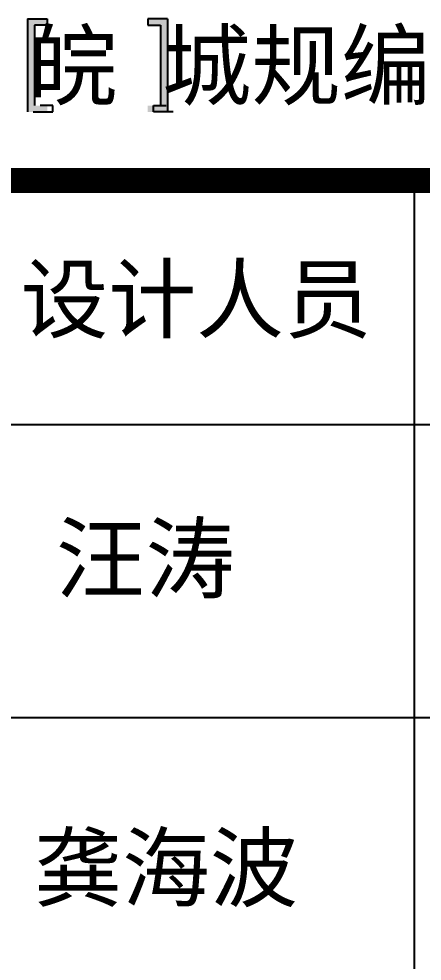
# Model space of a CAD drawing. Extents: x 1169373 to 1354985, y 649019 to 904199.
# Drawn here: x 1347423 to 1350008, y 762822 to 768851 of the extents above; entities that cross this region are included whole.
import ezdxf

# ---------------------------------------------------------------- set-up
doc = ezdxf.new("R2010")
doc.units = 0
doc.header["$LTSCALE"] = 1000
doc.header["$MEASUREMENT"] = 0
doc.layers.add('图框', color=7, linetype='Continuous')
doc.layers.add('签名', color=7, linetype='Continuous')
doc.styles.add('STYLE-黑体', font='simhei.ttf')
doc.styles.add('黑体', font='simhei.ttf')

msp = doc.modelspace()

# ---------------------------------------------------------------- hatches: boundary and pattern name
at = {"layer": '图框'}
for points in [[(1347523.1, 768809.6), (1347605.2, 768809.6), (1347605.2, 768850.6), (1347567.3, 768850.6), (1347478.9, 768850.6), (1347478.9, 768254.8), (1347567.3, 768254.8), (1347605.2, 768254.8), (1347605.2, 768295.8), (1347523.1, 768295.8)], [(1348331.1, 768295.8), (1348249.1, 768295.8), (1348249.1, 768254.8), (1348286.9, 768254.8), (1348375.3, 768254.8), (1348375.3, 768850.6), (1348286.9, 768850.6), (1348249.1, 768850.6), (1348249.1, 768809.6), (1348331.1, 768809.6)]]:
    msp.add_hatch(color=4, dxfattribs=at).paths.add_polyline_path(points)

# ---------------------------------------------------------------- linework, layer by layer
at = {"layer": '图框', "color": 4}
for p, q in [((1347478.9, 768850.6), (1347567.3, 768850.6)), ((1347478.9, 768850.6), (1347478.9, 768254.8)), ((1347567.3, 768850.6), (1347605.2, 768850.6)), ((1347605.2, 768850.6), (1347605.2, 768809.6)), ((1348286.9, 768850.6), (1348249.1, 768850.6)), ((1348249.1, 768850.6), (1348249.1, 768809.6)), ((1348375.3, 768850.6), (1348286.9, 768850.6)), ((1348375.3, 768850.6), (1348375.3, 768254.8)), ((1347605.2, 768809.6), (1347523.1, 768809.6)), ((1347523.1, 768809.6), (1347523.1, 768295.8)), ((1348249.1, 768809.6), (1348331.1, 768809.6)), ((1348331.1, 768809.6), (1348331.1, 768295.8)), ((1347641.9, 768295.8), (1347559.8, 768295.8)), ((1347641.9, 768254.8), (1347641.9, 768295.8)), ((1348285.8, 768254.8), (1348285.8, 768295.8)), ((1348285.8, 768295.8), (1348367.9, 768295.8)), ((1347515.7, 768254.8), (1347604, 768254.8)), ((1347604, 768254.8), (1347641.9, 768254.8)), ((1348323.7, 768254.8), (1348285.8, 768254.8)), ((1348412.1, 768254.8), (1348323.7, 768254.8))]:
    msp.add_line(p, q, dxfattribs=at)
at = {"layer": '图框', "color": 0}
for p, q in [((1344264.7, 766254.7), (1353349.5, 766254.7)), ((1344264.7, 766254.7), (1353349.5, 766254.7)), ((1344264.7, 764380.6), (1353349.5, 764380.6))]:
    msp.add_line(p, q, dxfattribs=at)
for const_width in [159.4, 159.4, 159.4, 159.4, 64.5]:
    msp.add_lwpolyline([(1344264.7, 767816.4), (1353349.8, 767816.4)], dxfattribs=dict(at, const_width=const_width))
msp.add_lwpolyline([(1349959, 757196.7), (1349959, 767816.4)], dxfattribs=at)

# ---------------------------------------------------------------- texts
at = {"layer": '图框', "color": 4}
for s, style, p in [('证书编号：皖 城规编(162037)', '黑体', (1344609.9, 768341.9)), ('汪涛', 'STYLE-黑体', (1347660.4, 765188.4))]:
    msp.add_text(s, height=420.71, dxfattribs=dict(at, style=style)).set_placement(p)
at = {"layer": '图框', "color": 0, "style": 'STYLE-黑体'}
msp.add_text('设计人员', height=412.3, dxfattribs=at).set_placement((1347434.6, 766851.8))
at = {"layer": '签名', "color": 4, "style": 'STYLE-黑体'}
msp.add_text('龚海波', height=413.13, dxfattribs=at).set_placement((1347521.2, 763213.3))

doc.saveas('drawing.dxf')
